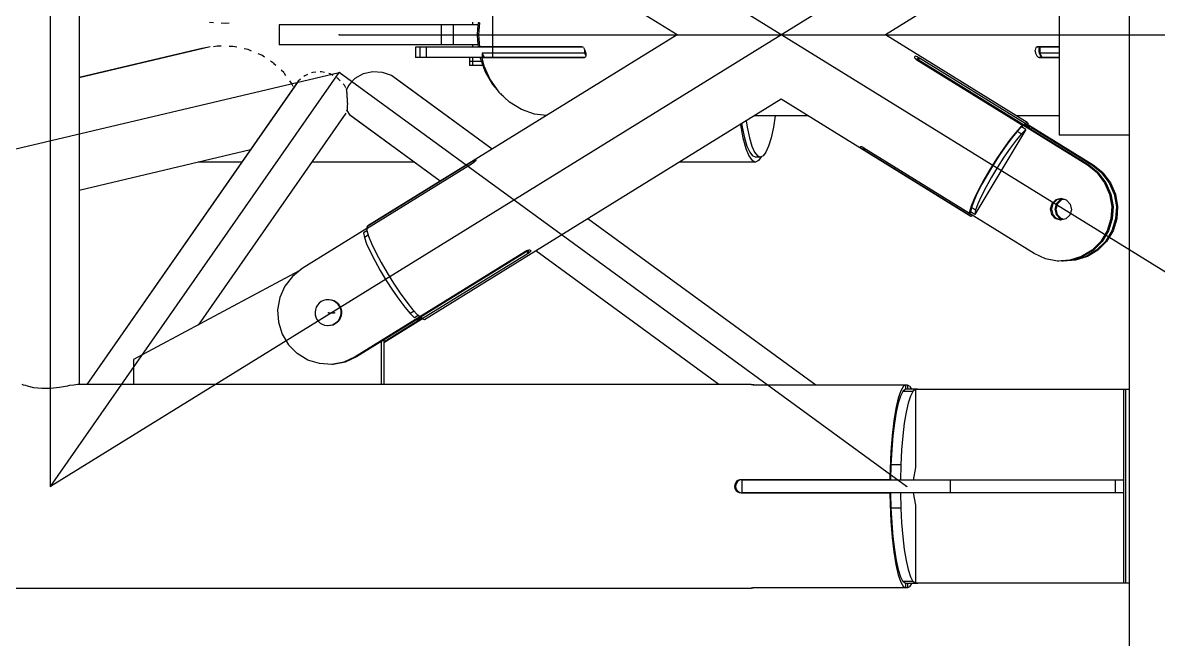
# Model space of a CAD drawing. Header units: millimetres. Extents: x 150209.93 to 150215.05, y 136675.65 to 136679.93.
# Drawn here: x 150211.23695 to 150211.28219, y 136677.77074 to 136677.79531 of the extents above; entities that cross this region are included whole.
import ezdxf

# ---------------------------------------------------------------- set-up
doc = ezdxf.new("R2010")
doc.units = ezdxf.units.MM
doc.header["$LTSCALE"] = 0.25
doc.linetypes.add('CENTER', pattern=[50.8, 31.75, -6.35, 6.35, -6.35])
doc.linetypes.add('XKITLINE00', pattern=[0])

# ---------------------------------------------------------------- blocks, each defined once
blk = doc.blocks.new('çatıı')
at = {"color": 8, "linetype": 'XKITLINE00'}
for p, q in [((11763.8, 11020.27), (11763.8, 10620.27)), ((11554.71, 10889.97), (11554.71, 10750.57)), ((11554.71, 10889.96), (11554.71, 10750.59)), ((11673.76, 10820.27), (11612.2, 10858.36)), ((11743.51, 10837.76), (11715.24, 10820.27)), ((11749.83, 10836.45), (11749.83, 10800.27)), ((11581.42, 10822.66), (11580.64, 10822.71)), ((11583.77, 10822.51), (11582.98, 10822.56)), ((11584.54, 10822.6), (11583.77, 10822.51)), ((11594.5, 10822.27), (11594.5, 10818.27)), ((11631.82, 10822.27), (11594.5, 10822.27)), ((11594.5, 10822.27), (11594.5, 10818.27)), ((11631.82, 10822.27), (11594.5, 10822.27)), ((11626.76, 10822.27), (11626.76, 10818.27)), ((11626.76, 10822.27), (11626.76, 10818.27)), ((11629.14, 10822.27), (11629.14, 10818.27)), ((11629.14, 10822.27), (11629.14, 10818.27)), ((11634.08, 10822.27), (11631.82, 10822.27)), ((11634.08, 10822.27), (11631.82, 10822.27)), ((11633.02, 10822.77), (11633.02, 10822.27)), ((11634, 10821.48), (11633.96, 10820.27)), ((11634, 10821.48), (11633.96, 10820.27)), ((11634.12, 10822.67), (11634, 10821.48)), ((11634.12, 10822.67), (11634, 10821.48)), ((11634.31, 10821.48), (11634, 10821.48)), ((11634.31, 10821.48), (11634, 10821.48)), ((11634.41, 10822.67), (11634.12, 10822.67)), ((11634.41, 10822.67), (11634.21, 10820.27)), ((11634.41, 10822.67), (11634.21, 10820.27)), ((11673.76, 10820.27), (11612.2, 10782.19)), ((11633.96, 10820.27), (11634, 10819.07)), ((11633.96, 10820.27), (11634, 10819.07)), ((11634, 10819.07), (11634.12, 10817.87)), ((11634.31, 10819.07), (11634, 10819.07)), ((11634.31, 10819.07), (11634, 10819.07)), ((11634, 10819.07), (11634.12, 10817.87)), ((11634.21, 10820.27), (11634.41, 10817.87)), ((11634.21, 10820.27), (11634.41, 10817.87)), ((11743.51, 10802.79), (11715.24, 10820.27)), ((11580.77, 10817.88), (11554.71, 10811.7)), ((11579.1, 10817.54), (11554.71, 10811.77)), ((11579.84, 10817.65), (11579.1, 10817.54)), ((11582.19, 10818.01), (11581.42, 10817.89)), ((11582.98, 10817.99), (11582.19, 10818.01)), ((11585.31, 10817.93), (11584.54, 10817.95)), ((11586.07, 10817.77), (11585.31, 10817.93)), ((11588.32, 10817.31), (11587.57, 10817.46)), ((11589, 10817.03), (11588.32, 10817.31)), ((11634.08, 10818.27), (11594.5, 10818.27)), ((11634.08, 10818.27), (11594.5, 10818.27)), ((11621.7, 10817.77), (11621.7, 10815.77)), ((11655.04, 10817.77), (11621.7, 10817.77)), ((11621.7, 10817.77), (11621.7, 10815.77)), ((11655.04, 10817.77), (11621.7, 10817.77)), ((11622.55, 10817.77), (11622.55, 10815.77)), ((11622.55, 10817.77), (11622.55, 10815.77)), ((11623.82, 10817.77), (11623.82, 10815.77)), ((11623.82, 10817.77), (11623.82, 10815.77)), ((11633.02, 10818.27), (11633.02, 10817.77)), ((11634.41, 10817.87), (11634.12, 10817.87)), ((11634.41, 10817.87), (11634.12, 10817.87)), ((11654.82, 10817.87), (11634.41, 10817.87)), ((11654.82, 10817.87), (11634.41, 10817.87)), ((11640.93, 10817.87), (11640.93, 10817.77)), ((11654.98, 10817.83), (11654.82, 10817.87)), ((11654.98, 10817.83), (11654.82, 10817.87)), ((11655.13, 10817.7), (11654.98, 10817.83)), ((11655.13, 10817.7), (11654.98, 10817.83)), ((11655.13, 10817.7), (11655.27, 10817.5)), ((11655.13, 10817.7), (11655.27, 10817.5)), ((11655.27, 10817.5), (11655.38, 10817.23)), ((11655.27, 10817.5), (11655.38, 10817.23)), ((11655.34, 10817.32), (11655.34, 10816.58)), ((11655.34, 10817.32), (11655.34, 10816.58)), ((11655.38, 10817.23), (11655.41, 10817.12)), ((11655.38, 10817.23), (11655.41, 10817.12)), ((11655.41, 10817.12), (11655.48, 10816.93)), ((11655.41, 10817.12), (11655.48, 10816.93)), ((11655.48, 10816.93), (11655.57, 10816.62)), ((11655.48, 10816.93), (11655.57, 10816.62)), ((11745.05, 10817.23), (11745.04, 10817.12)), ((11745.05, 10817.23), (11745.04, 10817.12)), ((11745.04, 10817.12), (11745.06, 10816.93)), ((11745.04, 10817.12), (11745.06, 10816.93)), ((11745.11, 10817.5), (11745.05, 10817.23)), ((11745.11, 10817.5), (11745.05, 10817.23)), ((11745.06, 10816.93), (11745.14, 10816.62)), ((11745.06, 10816.93), (11745.14, 10816.62)), ((11745.21, 10817.7), (11745.11, 10817.5)), ((11745.21, 10817.7), (11745.11, 10817.5)), ((11745.35, 10817.83), (11745.21, 10817.7)), ((11745.35, 10817.83), (11745.21, 10817.7)), ((11745.5, 10817.87), (11745.35, 10817.83)), ((11745.5, 10817.87), (11745.35, 10817.83)), ((11746.07, 10817.83), (11745.35, 10817.83)), ((11746.07, 10817.83), (11745.35, 10817.83)), ((11749.83, 10817.87), (11745.5, 10817.87)), ((11749.83, 10817.87), (11745.5, 10817.87)), ((11745.83, 10817.5), (11745.78, 10817.29)), ((11745.83, 10817.5), (11745.78, 10817.29)), ((11745.78, 10817.29), (11745.78, 10817.23)), ((11745.78, 10817.29), (11745.78, 10817.23)), ((11745.78, 10817.23), (11745.81, 10816.93)), ((11745.78, 10817.23), (11745.81, 10816.93)), ((11745.81, 10816.93), (11745.89, 10816.62)), ((11745.81, 10816.93), (11745.89, 10816.62)), ((11745.94, 10817.7), (11745.83, 10817.5)), ((11745.94, 10817.7), (11745.83, 10817.5)), ((11746.07, 10817.83), (11745.94, 10817.7)), ((11746.07, 10817.83), (11745.94, 10817.7)), ((11749.83, 10817.77), (11746.03, 10817.77)), ((11746.03, 10817.77), (11746.03, 10816.58)), ((11749.83, 10817.77), (11746.03, 10817.77)), ((11746.03, 10817.77), (11746.03, 10816.58)), ((11746.22, 10817.87), (11746.07, 10817.83)), ((11746.22, 10817.87), (11746.07, 10817.83)), ((11591.05, 10816.19), (11590.37, 10816.47)), ((11591.63, 10815.79), (11591.05, 10816.19)), ((11593.37, 10814.61), (11592.79, 10815)), ((11593.37, 10814.61), (11593.54, 10814.42)), ((11622.55, 10815.77), (11621.7, 10815.77)), ((11622.55, 10815.77), (11621.7, 10815.77)), ((11635.34, 10815.77), (11622.55, 10815.77)), ((11635.34, 10815.77), (11622.55, 10815.77)), ((11632.4, 10815.77), (11632.4, 10814.97)), ((11632.49, 10814.97), (11632.4, 10814.97)), ((11632.49, 10814.97), (11632.4, 10814.97)), ((11632.4, 10814.97), (11632.4, 10814.17)), ((11634.81, 10814.97), (11632.49, 10814.97)), ((11634.81, 10814.97), (11632.49, 10814.97)), ((11633.02, 10815.77), (11633.02, 10814.97)), ((11633.02, 10814.97), (11633.02, 10814.17)), ((11634.85, 10815.67), (11634.56, 10815.67)), ((11634.56, 10815.67), (11635.57, 10812.88)), ((11634.85, 10815.67), (11634.56, 10815.67)), ((11634.56, 10815.67), (11635.57, 10812.88)), ((11655.26, 10815.67), (11634.85, 10815.67)), ((11634.85, 10815.67), (11635.26, 10814.09)), ((11655.26, 10815.67), (11634.85, 10815.67)), ((11634.85, 10815.67), (11635.26, 10814.09)), ((11655.34, 10816.58), (11634.94, 10816.58)), ((11634.94, 10816.58), (11634.94, 10815.77)), ((11634.94, 10816.58), (11635.34, 10815.77)), ((11655.34, 10816.58), (11634.94, 10816.58)), ((11634.94, 10816.58), (11634.94, 10815.77)), ((11634.94, 10816.58), (11635.34, 10815.77)), ((11655.45, 10815.77), (11635.34, 10815.77)), ((11655.45, 10815.77), (11635.34, 10815.77)), ((11639.32, 10815.77), (11639.32, 10815.67)), ((11641.56, 10815.77), (11641.56, 10815.67)), ((11655.4, 10815.72), (11655.26, 10815.67)), ((11655.4, 10815.72), (11655.26, 10815.67)), ((11655.34, 10816.58), (11655.58, 10816.09)), ((11655.34, 10816.58), (11655.58, 10816.09)), ((11655.51, 10815.85), (11655.4, 10815.72)), ((11655.51, 10815.85), (11655.4, 10815.72)), ((11655.58, 10816.05), (11655.51, 10815.85)), ((11655.58, 10816.05), (11655.51, 10815.85)), ((11655.57, 10816.62), (11655.6, 10816.32)), ((11655.57, 10816.62), (11655.6, 10816.32)), ((11655.6, 10816.32), (11655.58, 10816.05)), ((11655.6, 10816.32), (11655.58, 10816.05)), ((11721.09, 10815.93), (11721.03, 10815.83)), ((11721.03, 10815.83), (11721.05, 10815.69)), ((11721.05, 10815.69), (11721.15, 10815.54)), ((11721.22, 10815.98), (11721.09, 10815.93)), ((11721.15, 10815.54), (11721.31, 10815.38)), ((11721.32, 10815.45), (11721.19, 10815.5)), ((11721.25, 10815.98), (11721.22, 10815.98)), ((11721.38, 10815.95), (11721.25, 10815.98)), ((11721.51, 10815.23), (11721.31, 10815.38)), ((11721.55, 10815.33), (11721.32, 10815.45)), ((11721.58, 10815.87), (11721.38, 10815.95)), ((11742.56, 10802.21), (11721.51, 10815.23)), ((11721.8, 10815.76), (11721.55, 10815.33)), ((11721.68, 10815.26), (11721.55, 10815.33)), ((11721.8, 10815.76), (11721.58, 10815.87)), ((11721.66, 10815.26), (11721.59, 10815.18)), ((11742.71, 10802.23), (11721.66, 10815.26)), ((11721.79, 10815.26), (11721.66, 10815.26)), ((11755.73, 10794.27), (11721.79, 10815.26)), ((11722.03, 10815.63), (11721.8, 10815.76)), ((11722.03, 10815.63), (11721.8, 10815.25)), ((11743.08, 10802.61), (11722.03, 10815.63)), ((11745.14, 10816.62), (11745.27, 10816.32)), ((11745.14, 10816.62), (11745.27, 10816.32)), ((11745.27, 10816.32), (11745.42, 10816.05)), ((11745.27, 10816.32), (11745.42, 10816.05)), ((11745.42, 10816.05), (11745.6, 10815.85)), ((11745.42, 10816.05), (11745.6, 10815.85)), ((11745.77, 10815.72), (11745.6, 10815.85)), ((11745.77, 10815.72), (11745.6, 10815.85)), ((11745.94, 10815.67), (11745.77, 10815.72)), ((11746.53, 10815.72), (11745.77, 10815.72)), ((11746.53, 10815.72), (11745.77, 10815.72)), ((11745.94, 10815.67), (11745.77, 10815.72)), ((11745.89, 10816.62), (11746.02, 10816.32)), ((11745.89, 10816.62), (11746.02, 10816.32)), ((11749.83, 10815.67), (11745.94, 10815.67)), ((11749.83, 10815.67), (11745.94, 10815.67)), ((11746.02, 10816.32), (11746.17, 10816.05)), ((11746.02, 10816.32), (11746.17, 10816.05)), ((11749.83, 10816.58), (11746.03, 10816.58)), ((11746.03, 10816.58), (11746.43, 10815.77)), ((11749.83, 10816.58), (11746.03, 10816.58)), ((11746.03, 10816.58), (11746.43, 10815.77)), ((11746.17, 10816.05), (11746.35, 10815.85)), ((11746.17, 10816.05), (11746.35, 10815.85)), ((11746.42, 10815.8), (11746.35, 10815.85)), ((11746.42, 10815.8), (11746.35, 10815.85)), ((11749.83, 10815.77), (11746.43, 10815.77)), ((11749.83, 10815.77), (11746.43, 10815.77)), ((11746.53, 10815.72), (11746.45, 10815.77)), ((11746.53, 10815.72), (11746.45, 10815.77)), ((11746.7, 10815.67), (11746.53, 10815.72)), ((11746.7, 10815.67), (11746.53, 10815.72)), ((11593.86, 10814.13), (11593.54, 10814.42)), ((11595.43, 10812.72), (11594.91, 10813.19)), ((11595.43, 10812.72), (11595.81, 10812.18)), ((11600.19, 10812.34), (11599.6, 10812.1)), ((11601.2, 10812.75), (11600.98, 10812.66)), ((11601.84, 10812.8), (11601.2, 10812.75)), ((11602.94, 10812.88), (11602.71, 10812.86)), ((11603.58, 10812.73), (11602.94, 10812.88)), ((11604.67, 10812.48), (11604.44, 10812.53)), ((11605.24, 10812.15), (11604.67, 10812.48)), ((11611.25, 10812.46), (11609.61, 10811.55)), ((11613.14, 10812.87), (11611.25, 10812.46)), ((11615.09, 10812.76), (11613.14, 10812.87)), ((11616.91, 10812.13), (11615.09, 10812.76)), ((11632.49, 10814.17), (11632.4, 10814.17)), ((11635.1, 10814.17), (11632.49, 10814.17)), ((11635.26, 10814.09), (11636.55, 10811.3)), ((11635.26, 10814.09), (11636.55, 10811.3)), ((11635.82, 10812.88), (11635.57, 10812.88)), ((11635.57, 10812.88), (11637.03, 10810.36)), ((11635.82, 10812.88), (11635.57, 10812.88)), ((11635.57, 10812.88), (11637.03, 10810.36)), ((11598.08, 10810.68), (11556.2, 10750.57)), ((11598.32, 10811), (11556.23, 10750.57)), ((11596.57, 10811.12), (11596.93, 10810.61)), ((11596.93, 10810.61), (11596.96, 10810.58)), ((11596.96, 10810.58), (11597.27, 10810.03)), ((11598.79, 10811.4), (11598.32, 10811)), ((11599.6, 10812.1), (11599.43, 10811.95)), ((11606.22, 10811.58), (11606.01, 10811.7)), ((11606.22, 10811.58), (11606.66, 10811.11)), ((11607.27, 10810.47), (11607.44, 10810.3)), ((11607.44, 10810.3), (11607.73, 10809.74)), ((11608.36, 10810.25), (11607.9, 10809.36)), ((11608.73, 10810.61), (11608.36, 10810.25)), ((11609.61, 10811.55), (11608.73, 10810.61)), ((11618.42, 10811.04), (11616.91, 10812.13)), ((11636.95, 10797.5), (11618.38, 10811.07)), ((11636.95, 10797.5), (11618.42, 10811.04)), ((11618.42, 10811.04), (11618.45, 10811)), ((11636.55, 10811.3), (11638.27, 10808.85)), ((11636.55, 10811.3), (11638.27, 10808.85)), ((11637.03, 10810.36), (11638.02, 10809.22)), ((11637.03, 10810.36), (11638.02, 10809.22)), ((11607.88, 10809.55), (11607.94, 10809.03)), ((11607.94, 10809.03), (11607.97, 10808.57)), ((11607.94, 10808.73), (11608, 10808.45)), ((11608, 10808.45), (11608.02, 10807.72)), ((11608.04, 10807.73), (11608.09, 10807.01)), ((11640.38, 10806.85), (11638.27, 10808.85)), ((11640.38, 10806.85), (11638.27, 10808.85)), ((11638.61, 10808.54), (11638.88, 10808.22)), ((11638.61, 10808.54), (11638.88, 10808.22)), ((11639.18, 10807.99), (11638.88, 10808.22)), ((11639.18, 10807.99), (11638.88, 10808.22)), ((11608.03, 10805.45), (11608.05, 10805.31)), ((11608.07, 10805.57), (11608.04, 10805.41)), ((11608.07, 10806.79), (11608.1, 10806.58)), ((11608.1, 10806.58), (11608.07, 10806.11)), ((11608.08, 10806.13), (11608.08, 10805.59)), ((11608.09, 10807.01), (11608.09, 10806.68)), ((11694.5, 10807.45), (11623.45, 10763.5)), ((11642.78, 10805.35), (11640.38, 10806.85)), ((11642.78, 10805.35), (11640.38, 10806.85)), ((11732.25, 10784.09), (11694.5, 10807.45)), ((11607.77, 10804.65), (11578.36, 10762.43)), ((11608.05, 10805.31), (11607.95, 10805.09)), ((11607.97, 10805.12), (11607.96, 10805.08)), ((11607.99, 10805.15), (11608.6, 10804.25)), ((11626.61, 10791.1), (11608.55, 10804.29)), ((11626.61, 10791.1), (11608.6, 10804.25)), ((11645.39, 10804.43), (11642.78, 10805.35)), ((11645.39, 10804.43), (11642.78, 10805.35)), ((11647.73, 10804.17), (11645.39, 10804.43)), ((11647.73, 10804.17), (11645.39, 10804.43)), ((11699.87, 10804.12), (11689.13, 10804.12)), ((11699.87, 10804.12), (11689.13, 10804.12)), ((11693.33, 10804.12), (11692.96, 10801.83)), ((11693.33, 10804.12), (11692.96, 10801.83)), ((11749.83, 10804.12), (11741.35, 10804.12)), ((11749.83, 10804.12), (11741.35, 10804.12)), ((11686.38, 10802.42), (11686.4, 10802.31)), ((11686.4, 10802.31), (11686.89, 10799.73)), ((11686.6, 10802.56), (11686.72, 10801.83)), ((11686.6, 10802.56), (11686.72, 10801.83)), ((11686.72, 10801.83), (11687.18, 10799.75)), ((11686.72, 10801.83), (11687.18, 10799.75)), ((11687.5, 10803.11), (11687.71, 10801.83)), ((11687.5, 10803.11), (11687.71, 10801.83)), ((11687.71, 10801.83), (11688.17, 10799.75)), ((11687.71, 10801.83), (11688.17, 10799.75)), ((11692.96, 10801.83), (11692.5, 10799.75)), ((11692.96, 10801.83), (11692.5, 10799.75)), ((11743.22, 10801.39), (11733.04, 10784.46)), ((11741.5, 10801.02), (11740.45, 10799.76)), ((11742.17, 10801.86), (11741.16, 10800.75)), ((11742.38, 10801.91), (11741.5, 10801.02)), ((11742.35, 10800.5), (11741.5, 10801.02)), ((11742.56, 10802.21), (11742.17, 10801.86)), ((11743.22, 10801.39), (11742.35, 10800.5)), ((11742.56, 10802.21), (11742.38, 10801.91)), ((11743.22, 10801.39), (11742.38, 10801.91)), ((11742.6, 10802.23), (11742.39, 10801.9)), ((11755.48, 10794.27), (11742.6, 10802.23)), ((11742.71, 10802.23), (11742.6, 10802.23)), ((11743.08, 10802.61), (11742.86, 10802.23)), ((11742.9, 10802.3), (11742.86, 10802.23)), ((11743.12, 10802.41), (11742.9, 10802.3)), ((11743.74, 10801.78), (11742.9, 10802.3)), ((11743.51, 10802.79), (11743.08, 10802.61)), ((11743.3, 10802.45), (11743.12, 10802.41)), ((11743.96, 10801.89), (11743.12, 10802.41)), ((11743.43, 10802.41), (11743.3, 10802.45)), ((11744.28, 10801.89), (11743.43, 10802.41)), ((11743.71, 10802.61), (11743.51, 10802.79)), ((11743.71, 10802.61), (11743.55, 10802.34)), ((11743.74, 10801.78), (11743.7, 10801.71)), ((11743.75, 10802.23), (11743.72, 10802.23)), ((11743.96, 10801.89), (11743.74, 10801.78)), ((11756.63, 10794.27), (11743.75, 10802.23)), ((11744.14, 10801.93), (11743.96, 10801.89)), ((11744.28, 10801.89), (11744.14, 10801.93)), ((11744.37, 10801.78), (11744.15, 10801.42)), ((11744.28, 10801.89), (11744.37, 10801.78)), ((11756.38, 10794.27), (11744.34, 10801.71)), ((11686.89, 10799.73), (11687.45, 10797.64)), ((11687.18, 10799.75), (11687.68, 10798.08)), ((11687.18, 10799.75), (11687.68, 10798.08)), ((11688.17, 10799.75), (11688.67, 10798.08)), ((11688.17, 10799.75), (11688.67, 10798.08)), ((11692.5, 10799.75), (11692, 10798.08)), ((11692.5, 10799.75), (11692, 10798.08)), ((11739.98, 10799.27), (11738.7, 10797.5)), ((11740.45, 10799.76), (11739.27, 10798.19)), ((11741.16, 10800.75), (11739.98, 10799.27)), ((11741.29, 10799.24), (11740.11, 10797.67)), ((11742.35, 10800.5), (11741.29, 10799.24)), ((11763.8, 10800.27), (11749.83, 10800.27)), ((11588.78, 10797.33), (11554.71, 10789.26)), ((11687.45, 10797.64), (11688.06, 10796.12)), ((11687.68, 10798.08), (11688.22, 10796.86)), ((11687.68, 10798.08), (11688.22, 10796.86)), ((11688.22, 10796.86), (11688.78, 10796.12)), ((11688.22, 10796.86), (11688.78, 10796.12)), ((11688.67, 10798.08), (11689.2, 10796.86)), ((11688.67, 10798.08), (11689.2, 10796.86)), ((11689.2, 10796.86), (11689.76, 10796.12)), ((11689.2, 10796.86), (11689.76, 10796.12)), ((11691.46, 10796.86), (11690.9, 10796.12)), ((11691.46, 10796.86), (11690.9, 10796.12)), ((11692, 10798.08), (11691.46, 10796.86)), ((11692, 10798.08), (11691.46, 10796.86)), ((11710.27, 10797.94), (11710.23, 10797.89)), ((11710.23, 10797.89), (11710.26, 10797.79)), ((11710.26, 10797.79), (11710.28, 10797.76)), ((11710.38, 10797.95), (11710.27, 10797.94)), ((11710.38, 10797.69), (11710.28, 10797.76)), ((11710.54, 10797.91), (11710.38, 10797.95)), ((11710.56, 10797.57), (11710.38, 10797.69)), ((11710.74, 10797.82), (11710.54, 10797.91)), ((11710.77, 10797.44), (11710.56, 10797.57)), ((11710.96, 10797.7), (11710.74, 10797.82)), ((11711, 10797.3), (11710.77, 10797.44)), ((11710.94, 10797.71), (11710.78, 10797.45)), ((11732.01, 10784.68), (11710.96, 10797.7)), ((11732.05, 10784.28), (11711, 10797.3)), ((11711.16, 10797.57), (11711.01, 10797.31)), ((11738.02, 10796.39), (11736.76, 10794.44)), ((11738.7, 10797.5), (11737.38, 10795.52)), ((11739.27, 10798.19), (11738.02, 10796.39)), ((11740.11, 10797.67), (11738.86, 10795.87)), ((11587.07, 10794.87), (11578.41, 10794.87)), ((11621.44, 10794.87), (11600.96, 10794.87)), ((11633.01, 10794.63), (11611.96, 10781.61)), ((11633.05, 10795.03), (11612, 10782.01)), ((11633.23, 10794.78), (11633.01, 10794.63)), ((11633.26, 10795.16), (11633.05, 10795.03)), ((11633.05, 10795.02), (11633.21, 10794.77)), ((11633.43, 10794.94), (11633.23, 10794.78)), ((11633.45, 10795.27), (11633.26, 10795.16)), ((11633.27, 10795.15), (11633.41, 10794.92)), ((11633.58, 10795.09), (11633.43, 10794.94)), ((11633.59, 10795.35), (11633.45, 10795.27)), ((11633.68, 10795.23), (11633.58, 10795.09)), ((11633.65, 10795.39), (11633.59, 10795.35)), ((11633.67, 10795.38), (11633.65, 10795.39)), ((11633.67, 10795.38), (11633.71, 10795.33)), ((11633.71, 10795.33), (11633.68, 10795.23)), ((11689.35, 10794.87), (11674.18, 10794.87)), ((11688.06, 10796.12), (11688.69, 10795.19)), ((11689.35, 10794.87), (11688.69, 10795.19)), ((11689.35, 10795.87), (11688.78, 10796.12)), ((11689.35, 10795.87), (11688.78, 10796.12)), ((11690.33, 10795.87), (11689.35, 10795.87)), ((11690.33, 10795.87), (11689.35, 10795.87)), ((11690, 10795.19), (11689.35, 10794.87)), ((11690.33, 10795.87), (11689.76, 10796.12)), ((11690.33, 10795.87), (11689.76, 10796.12)), ((11690.53, 10795.96), (11690, 10795.19)), ((11690.9, 10796.12), (11690.33, 10795.87)), ((11690.9, 10796.12), (11690.33, 10795.87)), ((11736.76, 10794.44), (11735.56, 10792.44)), ((11737.38, 10795.52), (11736.08, 10793.44)), ((11738.86, 10795.87), (11737.6, 10793.92)), ((11755.73, 10794.27), (11755.48, 10794.27)), ((11757.4, 10792.73), (11755.48, 10794.27)), ((11757.65, 10792.73), (11755.73, 10794.27)), ((11756.63, 10794.27), (11756.38, 10794.27)), ((11758.31, 10792.73), (11756.38, 10794.27)), ((11758.55, 10792.73), (11756.63, 10794.27)), ((11735.56, 10792.44), (11734.47, 10790.49)), ((11736.08, 10793.44), (11734.87, 10791.36)), ((11736.4, 10791.92), (11735.31, 10789.97)), ((11737.6, 10793.92), (11736.4, 10791.92)), ((11757.65, 10792.73), (11757.4, 10792.73)), ((11757.4, 10792.73), (11758.9, 10790.76)), ((11757.65, 10792.73), (11759.15, 10790.76)), ((11758.55, 10792.73), (11758.31, 10792.73)), ((11758.31, 10792.73), (11759.81, 10790.76)), ((11758.55, 10792.73), (11760.05, 10790.76)), ((11734.47, 10790.49), (11733.55, 10788.69)), ((11734.87, 10791.36), (11733.82, 10789.39)), ((11735.31, 10789.97), (11734.39, 10788.17)), ((11758.9, 10790.76), (11759.9, 10788.5)), ((11759.15, 10790.76), (11760.15, 10788.5)), ((11759.81, 10790.76), (11760.8, 10788.5)), ((11760.05, 10790.76), (11761.05, 10788.5)), ((11732.96, 10787.61), (11732.36, 10786.13)), ((11733.55, 10788.69), (11732.84, 10787.12)), ((11733.82, 10789.39), (11732.96, 10787.61)), ((11734.39, 10788.17), (11733.68, 10786.6)), ((11749.17, 10787.36), (11748.38, 10786.59)), ((11749.42, 10787.36), (11748.62, 10786.59)), ((11750.24, 10787.62), (11749.17, 10787.36)), ((11750.08, 10787.36), (11749.28, 10786.59)), ((11750.35, 10787.59), (11749.42, 10787.36)), ((11750.32, 10787.36), (11749.53, 10786.59)), ((11750.65, 10787.5), (11750.08, 10787.36)), ((11751.29, 10787.31), (11750.24, 10787.62)), ((11750.76, 10787.47), (11750.32, 10787.36)), ((11751.29, 10787.31), (11752.05, 10786.5)), ((11759.9, 10788.5), (11760.33, 10786.05)), ((11760.15, 10788.5), (11760.58, 10786.05)), ((11760.8, 10788.5), (11761.24, 10786.05)), ((11761.05, 10788.5), (11761.48, 10786.05)), ((11732.36, 10786.13), (11732.03, 10785.02)), ((11732.38, 10785.86), (11732.19, 10784.98)), ((11732.84, 10787.12), (11732.38, 10785.86)), ((11733.22, 10785.34), (11732.38, 10785.86)), ((11733.22, 10785.34), (11733.04, 10784.46)), ((11733.68, 10786.6), (11733.22, 10785.34)), ((11748.38, 10786.59), (11748.07, 10785.52)), ((11748.07, 10785.52), (11748.33, 10784.44)), ((11748.62, 10786.59), (11748.31, 10785.52)), ((11748.31, 10785.52), (11748.57, 10784.44)), ((11749.28, 10786.59), (11748.97, 10785.52)), ((11748.97, 10785.52), (11749.23, 10784.44)), ((11749.53, 10786.59), (11749.22, 10785.52)), ((11749.22, 10785.52), (11749.48, 10784.44)), ((11752.31, 10785.42), (11752, 10784.35)), ((11752.05, 10786.5), (11752.31, 10785.42)), ((11760.33, 10786.05), (11760.17, 10783.57)), ((11760.58, 10786.05), (11760.42, 10783.57)), ((11761.24, 10786.05), (11761.08, 10783.57)), ((11761.48, 10786.05), (11761.32, 10783.57)), ((11701.38, 10750.46), (11655.97, 10783.61)), ((11701.38, 10750.46), (11655.97, 10783.61)), ((11732.03, 10785.02), (11732.01, 10784.68)), ((11732.19, 10784.98), (11732.01, 10784.68)), ((11732.21, 10784.97), (11732.01, 10784.65)), ((11744.9, 10776.68), (11732.01, 10784.65)), ((11732.2, 10784.53), (11732.05, 10784.28)), ((11732.25, 10784.09), (11732.05, 10784.28)), ((11733.04, 10784.46), (11732.19, 10784.98)), ((11732.64, 10784.26), (11732.25, 10784.09)), ((11748.33, 10784.44), (11749.08, 10783.64)), ((11748.57, 10784.44), (11749.33, 10783.64)), ((11750.14, 10783.32), (11749.08, 10783.64)), ((11749.23, 10784.44), (11749.99, 10783.64)), ((11750.27, 10783.36), (11749.33, 10783.64)), ((11749.48, 10784.44), (11750.23, 10783.64)), ((11750.63, 10783.44), (11749.99, 10783.64)), ((11751.2, 10783.59), (11750.14, 10783.32)), ((11750.77, 10783.48), (11750.23, 10783.64)), ((11752, 10784.35), (11751.2, 10783.59)), ((11760.17, 10783.57), (11759.43, 10781.21)), ((11760.42, 10783.57), (11759.68, 10781.21)), ((11761.08, 10783.57), (11760.34, 10781.21)), ((11761.32, 10783.57), (11760.59, 10781.21)), ((11611.96, 10781.64), (11599.07, 10773.67)), ((11611.99, 10781.22), (11611.3, 10780.79)), ((11611.3, 10780.79), (11611.49, 10779.9)), ((11612, 10781.64), (11611.96, 10781.64)), ((11611.96, 10781.64), (11611.97, 10781.62)), ((11611.96, 10781.61), (11611.98, 10781.27)), ((11612.16, 10781.74), (11611.98, 10781.64)), ((11611.98, 10781.27), (11612.3, 10780.15)), ((11612.2, 10782.19), (11612, 10782.01)), ((11612, 10782.01), (11612.16, 10781.74)), ((11759.43, 10781.21), (11758.16, 10779.09)), ((11759.68, 10781.21), (11758.41, 10779.09)), ((11760.34, 10781.21), (11759.06, 10779.09)), ((11760.59, 10781.21), (11759.31, 10779.09)), ((11612.24, 10780.37), (11611.49, 10779.9)), ((11611.49, 10779.9), (11611.94, 10778.64)), ((11611.94, 10778.64), (11612.65, 10777.07)), ((11612.3, 10780.15), (11612.91, 10778.67)), ((11612.91, 10778.67), (11613.76, 10776.9)), ((11758.16, 10779.09), (11756.42, 10777.34)), ((11758.41, 10779.09), (11756.67, 10777.34)), ((11759.06, 10779.09), (11757.32, 10777.34)), ((11759.31, 10779.09), (11757.57, 10777.34)), ((11643.84, 10777.07), (11609.91, 10756.08)), ((11612.65, 10777.07), (11613.57, 10775.27)), ((11613.76, 10776.9), (11614.82, 10774.92)), ((11643.56, 10777.1), (11622.51, 10764.08)), ((11643.71, 10777.07), (11622.66, 10764.05)), ((11644.08, 10776.7), (11623.03, 10763.68)), ((11643.8, 10777.22), (11643.56, 10777.1)), ((11643.64, 10777.14), (11643.71, 10777.07)), ((11643.84, 10777.07), (11643.71, 10777.07)), ((11643.76, 10777.21), (11643.84, 10777.07)), ((11644.04, 10777.31), (11643.8, 10777.22)), ((11644.03, 10777.27), (11643.82, 10777.13)), ((11643.82, 10777.13), (11644.08, 10776.7)), ((11644.11, 10777.33), (11644.03, 10777.27)), ((11644.03, 10777.27), (11644.29, 10776.84)), ((11644.26, 10777.35), (11644.04, 10777.31)), ((11644.29, 10776.84), (11644.08, 10776.7)), ((11644.44, 10777.35), (11644.26, 10777.35)), ((11644.46, 10776.98), (11644.29, 10776.84)), ((11644.57, 10777.29), (11644.44, 10777.35)), ((11644.58, 10777.09), (11644.46, 10776.98)), ((11644.57, 10777.29), (11644.62, 10777.19)), ((11644.62, 10777.16), (11644.58, 10777.09)), ((11644.62, 10777.19), (11644.62, 10777.16)), ((11682.1, 10750.57), (11645.63, 10777.21)), ((11682.1, 10750.57), (11645.63, 10777.21)), ((11747.12, 10775.65), (11744.9, 10776.68)), ((11754.32, 10776.06), (11751.98, 10775.33)), ((11754.57, 10776.06), (11752.22, 10775.33)), ((11755.22, 10776.06), (11752.88, 10775.33)), ((11755.47, 10776.06), (11753.13, 10775.33)), ((11756.42, 10777.34), (11754.32, 10776.06)), ((11756.67, 10777.34), (11754.57, 10776.06)), ((11757.32, 10777.34), (11755.22, 10776.06)), ((11757.57, 10777.34), (11755.47, 10776.06)), ((11613.57, 10775.27), (11614.66, 10773.32)), ((11614.82, 10774.92), (11616.03, 10772.84)), ((11749.53, 10775.19), (11747.12, 10775.65)), ((11751.98, 10775.33), (11749.53, 10775.19)), ((11749.78, 10775.19), (11749.53, 10775.19)), ((11749.78, 10775.19), (11749.72, 10775.2)), ((11752.22, 10775.33), (11749.78, 10775.19)), ((11750.44, 10775.19), (11750.23, 10775.23)), ((11752.88, 10775.33), (11750.44, 10775.19)), ((11750.68, 10775.19), (11750.44, 10775.19)), ((11750.68, 10775.19), (11750.63, 10775.2)), ((11753.13, 10775.33), (11750.68, 10775.19)), ((11598.5, 10773.21), (11565.54, 10755.57)), ((11597.15, 10772.13), (11595.65, 10770.17)), ((11599.07, 10773.67), (11597.15, 10772.13)), ((11614.66, 10773.32), (11615.86, 10771.32)), ((11616.03, 10772.84), (11617.32, 10770.76)), ((11595.65, 10770.17), (11594.65, 10767.9)), ((11615.86, 10771.32), (11617.12, 10769.38)), ((11617.12, 10769.38), (11618.37, 10767.57)), ((11617.32, 10770.76), (11618.64, 10768.79)), ((11594.65, 10767.9), (11594.22, 10765.45)), ((11602.9, 10767.09), (11602.5, 10766.79)), ((11603.35, 10767.32), (11602.9, 10767.09)), ((11603.84, 10767.44), (11603.35, 10767.32)), ((11604.34, 10767.47), (11603.84, 10767.44)), ((11604.84, 10767.4), (11604.34, 10767.47)), ((11604.47, 10767.47), (11604.34, 10767.47)), ((11604.97, 10767.4), (11604.47, 10767.47)), ((11605.31, 10767.23), (11604.84, 10767.4)), ((11605.44, 10767.23), (11604.97, 10767.4)), ((11605.75, 10766.98), (11605.31, 10767.23)), ((11605.88, 10766.98), (11605.44, 10767.23)), ((11606.12, 10766.64), (11605.75, 10766.98)), ((11606.25, 10766.64), (11605.88, 10766.98)), ((11618.37, 10767.57), (11619.55, 10766)), ((11618.64, 10768.79), (11619.93, 10767.02)), ((11619.93, 10767.02), (11621.1, 10765.54)), ((11594.22, 10765.45), (11594.38, 10762.98)), ((11601.74, 10765.49), (11601.67, 10764.98)), ((11601.67, 10764.98), (11601.7, 10764.47)), ((11601.91, 10765.97), (11601.74, 10765.49)), ((11602.16, 10766.41), (11601.91, 10765.97)), ((11602.5, 10766.79), (11602.16, 10766.41)), ((11606.12, 10766.64), (11606.42, 10766.23)), ((11606.25, 10766.64), (11606.56, 10766.23)), ((11606.42, 10766.23), (11606.64, 10765.77)), ((11606.56, 10766.23), (11606.42, 10766.23)), ((11606.56, 10766.23), (11606.77, 10765.77)), ((11606.64, 10765.77), (11606.77, 10765.28)), ((11606.8, 10764.77), (11606.73, 10764.26)), ((11606.77, 10765.77), (11606.9, 10765.28)), ((11606.77, 10765.28), (11606.8, 10764.77)), ((11606.93, 10764.77), (11606.86, 10764.26)), ((11606.9, 10765.28), (11606.93, 10764.77)), ((11619.55, 10766), (11620.61, 10764.74)), ((11621.38, 10765.22), (11620.61, 10764.74)), ((11620.61, 10764.74), (11621.49, 10763.86)), ((11621.1, 10765.54), (11622.11, 10764.42)), ((11594.38, 10762.98), (11595.12, 10760.61)), ((11601.7, 10764.47), (11601.83, 10763.98)), ((11601.83, 10763.98), (11602.05, 10763.52)), ((11602.05, 10763.52), (11602.35, 10763.11)), ((11602.72, 10762.77), (11602.35, 10763.11)), ((11603.16, 10762.52), (11602.72, 10762.77)), ((11603.63, 10762.35), (11603.16, 10762.52)), ((11605.12, 10762.43), (11604.63, 10762.31)), ((11605.25, 10762.43), (11604.76, 10762.31)), ((11605.57, 10762.66), (11605.12, 10762.43)), ((11605.7, 10762.66), (11605.25, 10762.43)), ((11605.97, 10762.96), (11605.57, 10762.66)), ((11605.7, 10762.66), (11605.57, 10762.66)), ((11606.1, 10762.96), (11605.7, 10762.66)), ((11606.31, 10763.34), (11605.97, 10762.96)), ((11606.44, 10763.34), (11606.1, 10762.96)), ((11606.56, 10763.78), (11606.31, 10763.34)), ((11606.69, 10763.78), (11606.44, 10763.34)), ((11606.73, 10764.26), (11606.56, 10763.78)), ((11606.86, 10764.26), (11606.69, 10763.78)), ((11622.54, 10764.05), (11609.66, 10756.08)), ((11623.07, 10763.66), (11615.35, 10758.89)), ((11622.29, 10763.34), (11615.35, 10759.04)), ((11622.23, 10764.32), (11621.49, 10763.86)), ((11621.96, 10763.53), (11622, 10763.46)), ((11622.84, 10763.99), (11622, 10763.46)), ((11622.22, 10763.35), (11622, 10763.46)), ((11622.51, 10764.08), (11622.11, 10764.42)), ((11622.95, 10763.8), (11622.22, 10763.35)), ((11622.4, 10763.32), (11622.22, 10763.35)), ((11622.54, 10763.35), (11622.4, 10763.32)), ((11622.52, 10764.09), (11622.54, 10764.05)), ((11622.66, 10764.05), (11622.54, 10764.05)), ((11623.05, 10763.67), (11622.54, 10763.35)), ((11622.59, 10764.13), (11622.66, 10764.05)), ((11622.8, 10764.05), (11622.84, 10763.99)), ((11622.8, 10764.05), (11623.03, 10763.68)), ((11623.45, 10763.5), (11623.03, 10763.68)), ((11595.12, 10760.61), (11596.39, 10758.49)), ((11604.13, 10762.28), (11603.63, 10762.35)), ((11604.63, 10762.31), (11604.13, 10762.28)), ((11604.26, 10762.28), (11604.13, 10762.28)), ((11604.26, 10762.28), (11604.22, 10762.28)), ((11604.76, 10762.31), (11604.26, 10762.28)), ((11596.39, 10758.49), (11598.13, 10756.74)), ((11614.86, 10759.14), (11614.86, 10750.57)), ((11615.35, 10759.45), (11615.35, 10750.57)), ((11600.24, 10755.46), (11598.13, 10756.74)), ((11609.66, 10756.08), (11607.43, 10755.05)), ((11609.91, 10756.08), (11607.68, 10755.05)), ((11609.91, 10756.08), (11609.66, 10756.08)), ((11565.54, 10755.57), (11565.54, 10750.57)), ((11602.58, 10754.74), (11600.24, 10755.46)), ((11605.02, 10754.6), (11602.58, 10754.74)), ((11607.43, 10755.05), (11605.02, 10754.6)), ((11605.27, 10754.6), (11605.02, 10754.6)), ((11607.68, 10755.05), (11605.27, 10754.6)), ((11607.68, 10755.05), (11607.43, 10755.05)), ((11543.59, 10750.44), (11543.31, 10750.59)), ((11544.1, 10750.36), (11543.59, 10750.44)), ((11544.4, 10750.23), (11544.1, 10750.36)), ((11545.66, 10749.95), (11544.4, 10750.23)), ((11547.25, 10749.8), (11545.66, 10749.95)), ((11549.01, 10749.81), (11547.25, 10749.8)), ((11550.77, 10749.96), (11549.01, 10749.81)), ((11552.36, 10750.24), (11550.77, 10749.96)), ((11552.75, 10750.36), (11552.36, 10750.24)), ((11553.62, 10750.45), (11552.75, 10750.36)), ((11554.43, 10750.6), (11553.62, 10750.45)), ((11554.56, 10750.67), (11554.43, 10750.6)), ((11554.71, 10750.59), (11554.56, 10750.67)), ((11565.54, 10750.57), (11554.56, 10750.57)), ((11614.86, 10750.57), (11565.54, 10750.57)), ((11615.1, 10750.57), (11614.86, 10750.57)), ((11688.53, 10750.57), (11615.1, 10750.57)), ((11688.53, 10750.57), (11688.52, 10750.54)), ((11688.6, 10750.52), (11688.52, 10750.54)), ((11688.64, 10750.54), (11688.53, 10750.57)), ((11688.77, 10750.49), (11688.6, 10750.52)), ((11688.82, 10750.52), (11688.64, 10750.54)), ((11689.01, 10750.47), (11688.77, 10750.49)), ((11689.08, 10750.49), (11688.82, 10750.52)), ((11689.31, 10750.46), (11689.01, 10750.47)), ((11689.39, 10750.47), (11689.08, 10750.49)), ((11689.64, 10750.46), (11689.31, 10750.46)), ((11719.24, 10750.46), (11689.64, 10750.46)), ((11718.32, 10749.35), (11717.79, 10747.85)), ((11718.75, 10749.19), (11718.26, 10748.26)), ((11718.75, 10749.19), (11718.26, 10748.26)), ((11718.88, 10750.27), (11718.32, 10749.35)), ((11719.25, 10749.63), (11718.75, 10749.19)), ((11719.25, 10749.63), (11718.75, 10749.19)), ((11720.72, 10749.19), (11718.75, 10749.19)), ((11720.72, 10749.19), (11718.75, 10749.19)), ((11719.24, 10750.46), (11718.88, 10750.27)), ((11719.68, 10750.46), (11719.24, 10750.46)), ((11719.24, 10750.46), (11719.24, 10749.62)), ((11721.22, 10749.63), (11719.25, 10749.63)), ((11721.22, 10749.63), (11719.25, 10749.63)), ((11719.68, 10750.46), (11719.68, 10749.63)), ((11720.04, 10750.27), (11719.68, 10750.46)), ((11720.04, 10750.27), (11720.42, 10749.63)), ((11720.72, 10749.19), (11720.23, 10748.26)), ((11720.72, 10749.19), (11720.23, 10748.26)), ((11721.22, 10749.63), (11720.72, 10749.19)), ((11721.22, 10749.63), (11720.72, 10749.19)), ((11721.22, 10749.63), (11721.22, 10734.02)), ((11721.64, 10749.63), (11721.22, 10749.63)), ((11721.64, 10749.63), (11721.22, 10749.63)), ((11721.22, 10749.63), (11721.22, 10734.02)), ((11762.65, 10749.57), (11721.22, 10749.57)), ((11763.06, 10749.57), (11721.22, 10749.57)), ((11721.64, 10749.63), (11721.64, 10749.57)), ((11721.7, 10749.57), (11721.64, 10749.63)), ((11721.64, 10749.63), (11721.64, 10749.57)), ((11721.7, 10749.57), (11721.64, 10749.63)), ((11762.65, 10749.57), (11762.65, 10710.97)), ((11763.06, 10749.57), (11762.65, 10749.57)), ((11762.65, 10749.57), (11762.65, 10710.97)), ((11763.06, 10749.57), (11763.06, 10710.97)), ((11763.06, 10749.57), (11763.06, 10710.97)), ((11763.8, 10749.57), (11763.06, 10749.57)), ((11717.79, 10747.85), (11717.31, 10745.83)), ((11717.8, 10746.86), (11717.39, 10745.05)), ((11717.8, 10746.86), (11717.39, 10745.05)), ((11718.26, 10748.26), (11717.8, 10746.86)), ((11718.26, 10748.26), (11717.8, 10746.86)), ((11719.78, 10746.86), (11719.36, 10745.05)), ((11719.78, 10746.86), (11719.36, 10745.05)), ((11720.23, 10748.26), (11719.78, 10746.86)), ((11720.23, 10748.26), (11719.78, 10746.86)), ((11717.31, 10745.83), (11716.9, 10743.32)), ((11717.39, 10745.05), (11717.03, 10742.85)), ((11717.39, 10745.05), (11717.03, 10742.85)), ((11719.36, 10745.05), (11719, 10742.85)), ((11719.36, 10745.05), (11719, 10742.85)), ((11716.9, 10743.32), (11716.57, 10740.42)), ((11717.03, 10742.85), (11716.73, 10740.33)), ((11717.03, 10742.85), (11716.73, 10740.33)), ((11719, 10742.85), (11718.7, 10740.33)), ((11719, 10742.85), (11718.7, 10740.33)), ((11716.57, 10740.42), (11716.32, 10737.22)), ((11716.73, 10740.33), (11716.5, 10737.56)), ((11716.73, 10740.33), (11716.5, 10737.56)), ((11718.7, 10740.33), (11718.47, 10737.56)), ((11718.7, 10740.33), (11718.47, 10737.56)), ((11716.5, 10737.56), (11716.35, 10734.6)), ((11716.5, 10737.56), (11716.35, 10734.6)), ((11718.47, 10737.56), (11718.32, 10734.6)), ((11718.47, 10737.56), (11718.32, 10734.6)), ((11716.32, 10737.22), (11716.17, 10733.8)), ((11716.17, 10733.8), (11716.14, 10731.62)), ((11716.35, 10734.6), (11716.28, 10731.52)), ((11716.35, 10734.6), (11716.28, 10731.52)), ((11718.32, 10734.6), (11716.35, 10734.6)), ((11718.32, 10734.6), (11716.35, 10734.6)), ((11718.32, 10734.6), (11718.25, 10731.52)), ((11718.32, 10734.6), (11718.25, 10731.52)), ((11721.22, 10734.02), (11720.81, 10731.52)), ((11721.22, 10734.02), (11720.81, 10731.52)), ((11685.39, 10730.95), (11685.25, 10730.62)), ((11685.6, 10731.23), (11685.39, 10730.95)), ((11685.58, 10730.95), (11685.44, 10730.62)), ((11685.79, 10731.23), (11685.58, 10730.95)), ((11685.88, 10731.44), (11685.6, 10731.23)), ((11686.07, 10731.44), (11685.79, 10731.23)), ((11686.2, 10731.58), (11685.88, 10731.44)), ((11686.4, 10731.58), (11686.07, 10731.44)), ((11686.55, 10731.62), (11686.2, 10731.58)), ((11686.4, 10731.58), (11686.2, 10731.58)), ((11686.74, 10731.62), (11686.4, 10731.58)), ((11716.28, 10731.62), (11686.55, 10731.62)), ((11716.28, 10731.52), (11686.69, 10731.52)), ((11686.69, 10731.52), (11686.69, 10729.02)), ((11716.28, 10731.52), (11686.69, 10731.52)), ((11686.69, 10731.52), (11686.69, 10729.02)), ((11689.66, 10731.62), (11689.66, 10731.52)), ((11689.66, 10731.62), (11689.66, 10731.52)), ((11714.31, 10731.62), (11714.28, 10731.52)), ((11714.71, 10731.62), (11714.67, 10731.52)), ((11718.26, 10731.52), (11716.28, 10731.52)), ((11718.26, 10731.52), (11716.28, 10731.52)), ((11762.65, 10731.52), (11718.26, 10731.52)), ((11762.65, 10731.52), (11718.26, 10731.52)), ((11728.12, 10731.52), (11728.12, 10729.02)), ((11728.12, 10731.52), (11728.12, 10729.02)), ((11761.01, 10731.52), (11761.01, 10729.02)), ((11761.01, 10731.52), (11761.01, 10729.02)), ((11762.65, 10731.52), (11762.65, 10729.02)), ((11762.65, 10731.52), (11762.65, 10729.02)), ((11685.25, 10730.62), (11685.2, 10730.27)), ((11685.2, 10730.27), (11685.25, 10729.93)), ((11685.25, 10729.93), (11685.39, 10729.6)), ((11685.44, 10730.62), (11685.39, 10730.27)), ((11685.39, 10730.27), (11685.44, 10729.93)), ((11685.39, 10729.6), (11685.6, 10729.32)), ((11685.44, 10729.93), (11685.58, 10729.6)), ((11685.58, 10729.6), (11685.79, 10729.32)), ((11685.88, 10729.11), (11685.6, 10729.32)), ((11686.07, 10729.11), (11685.79, 10729.32)), ((11686.2, 10728.97), (11685.88, 10729.11)), ((11686.4, 10728.97), (11686.07, 10729.11)), ((11686.4, 10728.97), (11686.2, 10728.97)), ((11686.55, 10728.92), (11686.2, 10728.97)), ((11686.74, 10728.92), (11686.4, 10728.97)), ((11716.28, 10728.92), (11686.55, 10728.92)), ((11716.28, 10729.02), (11686.69, 10729.02)), ((11716.28, 10729.02), (11686.69, 10729.02)), ((11689.66, 10729.02), (11689.66, 10728.92)), ((11689.66, 10729.02), (11689.66, 10728.92)), ((11714.09, 10729.02), (11714.12, 10728.92)), ((11714.49, 10729.02), (11714.52, 10728.92)), ((11716.14, 10728.92), (11716.17, 10726.75)), ((11718.25, 10729.02), (11716.28, 10729.02)), ((11716.28, 10729.02), (11716.35, 10725.95)), ((11718.25, 10729.02), (11716.28, 10729.02)), ((11716.28, 10729.02), (11716.35, 10725.95)), ((11718.26, 10729.02), (11718.25, 10729.02)), ((11718.25, 10729.02), (11718.32, 10725.95)), ((11718.26, 10729.02), (11718.25, 10729.02)), ((11718.25, 10729.02), (11718.32, 10725.95)), ((11762.65, 10729.02), (11718.26, 10729.02)), ((11762.65, 10729.02), (11718.26, 10729.02)), ((11720.81, 10729.02), (11721.22, 10726.52)), ((11720.81, 10729.02), (11721.22, 10726.52)), ((11716.17, 10726.75), (11716.32, 10723.33)), ((11721.22, 10726.52), (11721.22, 10710.92)), ((11721.22, 10726.52), (11721.22, 10710.92)), ((11718.32, 10725.95), (11716.35, 10725.95)), ((11716.35, 10725.95), (11716.5, 10722.99)), ((11718.32, 10725.95), (11716.35, 10725.95)), ((11716.35, 10725.95), (11716.5, 10722.99)), ((11718.32, 10725.95), (11718.47, 10722.99)), ((11718.32, 10725.95), (11718.47, 10722.99)), ((11716.32, 10723.33), (11716.57, 10720.12)), ((11716.5, 10722.99), (11716.73, 10720.22)), ((11716.5, 10722.99), (11716.73, 10720.22)), ((11718.47, 10722.99), (11718.7, 10720.22)), ((11718.47, 10722.99), (11718.7, 10720.22)), ((11716.57, 10720.12), (11716.9, 10717.23)), ((11716.73, 10720.22), (11717.03, 10717.7)), ((11716.73, 10720.22), (11717.03, 10717.7)), ((11718.7, 10720.22), (11719, 10717.7)), ((11718.7, 10720.22), (11719, 10717.7)), ((11716.9, 10717.23), (11717.31, 10714.72)), ((11717.03, 10717.7), (11717.39, 10715.5)), ((11717.03, 10717.7), (11717.39, 10715.5)), ((11719, 10717.7), (11719.36, 10715.5)), ((11719, 10717.7), (11719.36, 10715.5)), ((11717.39, 10715.5), (11717.8, 10713.69)), ((11717.39, 10715.5), (11717.8, 10713.69)), ((11719.36, 10715.5), (11719.78, 10713.69)), ((11719.36, 10715.5), (11719.78, 10713.69)), ((11717.31, 10714.72), (11717.79, 10712.69)), ((11717.79, 10712.69), (11718.32, 10711.2)), ((11717.8, 10713.69), (11718.26, 10712.29)), ((11717.8, 10713.69), (11718.26, 10712.29)), ((11719.78, 10713.69), (11720.23, 10712.29)), ((11719.78, 10713.69), (11720.23, 10712.29)), ((11718.26, 10712.29), (11718.75, 10711.36)), ((11718.26, 10712.29), (11718.75, 10711.36)), ((11718.32, 10711.2), (11718.88, 10710.28)), ((11720.72, 10711.36), (11718.75, 10711.36)), ((11719.25, 10710.92), (11718.75, 10711.36)), ((11720.72, 10711.36), (11718.75, 10711.36)), ((11719.25, 10710.92), (11718.75, 10711.36)), ((11719.24, 10710.93), (11719.24, 10710.09)), ((11721.22, 10710.92), (11719.25, 10710.92)), ((11721.22, 10710.92), (11719.25, 10710.92)), ((11719.68, 10710.92), (11719.68, 10710.09)), ((11720.42, 10710.92), (11720.04, 10710.28)), ((11720.23, 10712.29), (11720.72, 10711.36)), ((11720.23, 10712.29), (11720.72, 10711.36)), ((11721.22, 10710.92), (11720.72, 10711.36)), ((11721.22, 10710.92), (11720.72, 10711.36)), ((11762.65, 10710.97), (11721.22, 10710.97)), ((11763.06, 10710.97), (11721.22, 10710.97)), ((11721.64, 10710.92), (11721.22, 10710.92)), ((11721.64, 10710.92), (11721.22, 10710.92)), ((11721.64, 10710.97), (11721.64, 10710.92)), ((11721.7, 10710.97), (11721.64, 10710.92)), ((11721.64, 10710.97), (11721.64, 10710.92)), ((11721.7, 10710.97), (11721.64, 10710.92)), ((11763.06, 10710.97), (11762.65, 10710.97)), ((11763.8, 10710.97), (11763.06, 10710.97)), ((11688.53, 10709.97), (10454.1, 10709.97)), ((11688.6, 10710.03), (11688.52, 10710.01)), ((11688.52, 10710.01), (11688.53, 10709.97)), ((11688.64, 10710.01), (11688.53, 10709.97)), ((11688.77, 10710.06), (11688.6, 10710.03)), ((11688.82, 10710.03), (11688.64, 10710.01)), ((11689.01, 10710.08), (11688.77, 10710.06)), ((11689.08, 10710.06), (11688.82, 10710.03)), ((11689.31, 10710.09), (11689.01, 10710.08)), ((11689.39, 10710.08), (11689.08, 10710.06)), ((11689.64, 10710.09), (11689.31, 10710.09)), ((11719.24, 10710.09), (11689.64, 10710.09)), ((11719.24, 10710.09), (11718.88, 10710.28)), ((11719.68, 10710.09), (11719.24, 10710.09)), ((11720.04, 10710.28), (11719.68, 10710.09))]:
    blk.add_line(p, q, dxfattribs=at)
at = {"color": 8, "linetype": 'CENTER'}
for p, q in [((11840, 10730.27), (11549.01, 10910.27)), ((11549.01, 10730.27), (11549.01, 10910.27)), ((11840, 10910.27), (11549.01, 10730.27)), ((11636.98, 10824.77), (11636.98, 10815.77)), ((11606.49, 10820.27), (11840, 10820.27)), ((11606.49, 10820.27), (11840, 10820.27)), ((11258.02, 10730.27), (11606.49, 10812.77)), ((11549.01, 10730.27), (11606.49, 10812.77)), ((11719.46, 10730.27), (11606.49, 10812.77)), ((11604.37, 10764.87), (11605.52, 10764.87))]:
    blk.add_line(p, q, dxfattribs=at)
at = {"color": 8, "linetype": 'XKITLINE00'}
for centre in [(11606.49, 10820.27), (11606.49, 10820.27), (11636.98, 10815.77), (11606.49, 10812.77), (11606.49, 10812.77), (11606.49, 10812.77), (11604.37, 10764.87), (11605.52, 10764.87), (11549.01, 10730.27), (11549.01, 10730.27), (11549.01, 10730.27), (11719.46, 10730.27)]:
    blk.add_circle(centre, 0.05, dxfattribs=at)

msp = doc.modelspace()

# ---------------------------------------------------------------- block references
at = {"xscale": 0.0002000170049888334, "yscale": 0.0002000170049888334, "zscale": 0.0002000170049888334}
msp.add_blockref('çatıı', (150208.928067, 136675.630592), dxfattribs=at)

doc.saveas('drawing.dxf')
